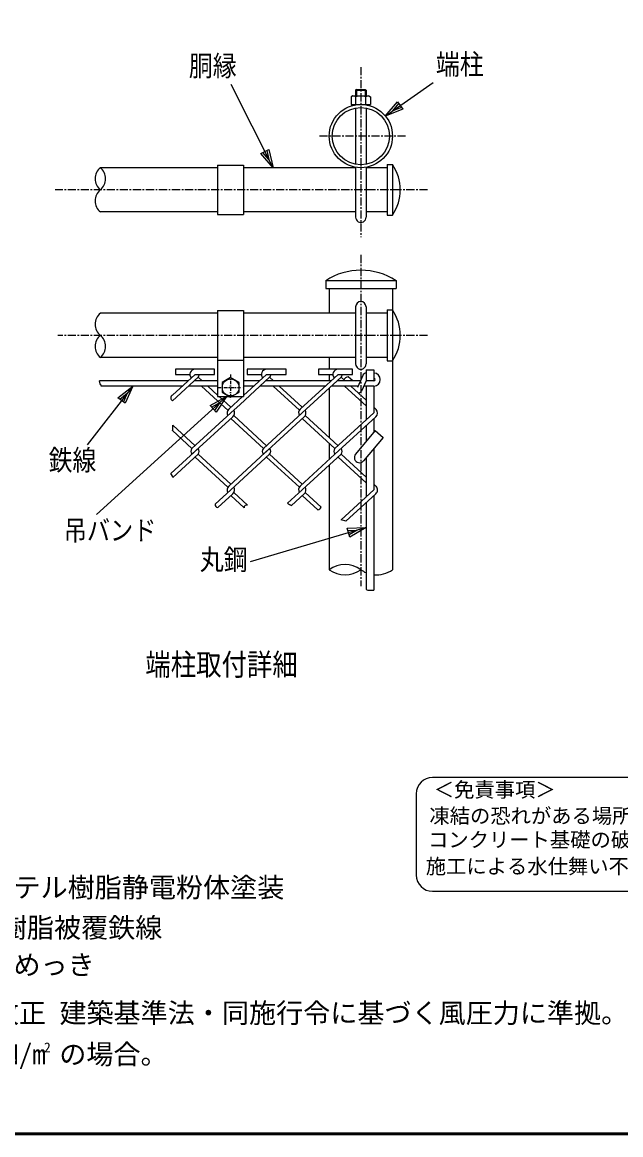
# Model space of a CAD drawing. Units: millimetres, scale not verified. Extents: x -2950 to 2950, y -2100 to 2100.
# Drawn here: x 853 to 1772, y -1950 to -241 of the extents above; entities that cross this region are included whole.
import ezdxf
from ezdxf.enums import TextEntityAlignment as Align

# ---------------------------------------------------------------- set-up
doc = ezdxf.new("R2010")
doc.units = ezdxf.units.MM
doc.header["$LTSCALE"] = 10
doc.linetypes.add('USER1', pattern=[2, 1.25, -0.25, 0.25, -0.25])
doc.linetypes.add('USER3', pattern=[1.01, 0.5, -0.25, 0.01, -0.25])
for name, color, linetype, lineweight in [('0-0_1', 7, 'Continuous', 25), ('0-5_WAKU', 7, 'Continuous', 25), ('0-6_D-TTL-TXT', 7, 'Continuous', 25)]:
    doc.layers.add(name, color=color, linetype=linetype, lineweight=lineweight)
doc.styles.add('ＭＳ ゴシック', font='')
doc.styles.get('ＭＳ ゴシック').set_extended_font_data('MS Gothic')

msp = doc.modelspace()

# ---------------------------------------------------------------- linework, layer by layer
at = {"layer": '0-0_1', "color": 4, "linetype": 'USER1'}
for p, q in [((1372.84, -309.76), (1372.84, -570.94)), ((1441.64, -415.61), (1308.04, -415.61)), ((1475.19, -498.21), (903.19, -498.21)), ((1372.84, -598.15), (1372.84, -1107.21)), ((1475.19, -721.76), (907.19, -721.76))]:
    msp.add_line(p, q, dxfattribs=at)
at = {"layer": '0-0_1', "color": 4}
for p, q in [((1238.01, -464.21), (1173.84, -336.6)), ((1410.43, -384.81), (1483.8, -333.1)), ((1366.04, -344.01), (1366.04, -354.01)), ((1379.64, -344.01), (1379.64, -354.01)), ((1022.49, -799.76), (952.27, -889.76)), ((1166.58, -815.76), (966.8, -997.13)), ((1380.75, -1016.97), (1202.9, -1069.49))]:
    msp.add_line(p, q, dxfattribs=at)
at = {"layer": '0-0_1'}
for p, q in [((1360.34, -354.01), (1357.84, -355.16)), ((1357.84, -355.16), (1357.84, -367.01)), ((1366.04, -344.01), (1364.84, -345.21)), ((1364.84, -345.21), (1364.84, -354.01)), ((1364.84, -345.21), (1380.84, -345.21)), ((1365.34, -367.01), (1365.34, -355.16)), ((1366.04, -344.01), (1379.64, -344.01)), ((1379.64, -344.01), (1380.84, -345.21)), ((1380.33, -367.01), (1380.33, -355.16)), ((1380.84, -345.21), (1380.84, -354.01)), ((1357.84, -367.01), (1387.84, -367.01)), ((1364.84, -367.01), (1364.84, -367.67)), ((1364.84, -372.34), (1364.84, -458.87)), ((1380.84, -367.01), (1380.84, -367.67)), ((1380.84, -372.34), (1380.84, -458.87)), ((1152.84, -460.21), (1152.84, -536.21)), ((1152.84, -460.21), (1192.84, -460.21)), ((1192.84, -460.21), (1192.84, -536.21)), ((1413.44, -459.21), (1413.44, -537.21)), ((1413.44, -459.21), (1421.44, -459.21)), ((1421.44, -459.21), (1421.44, -537.21)), ((1152.84, -464.21), (972.84, -464.21)), ((1364.84, -464.21), (1192.84, -464.21)), ((1364.84, -463.54), (1364.84, -540.21)), ((1380.84, -463.54), (1380.84, -540.21)), ((1413.44, -464.21), (1380.84, -464.21)), ((1152.84, -532.21), (972.84, -532.21)), ((1152.84, -536.21), (1192.84, -536.21)), ((1364.84, -532.21), (1192.84, -532.21)), ((1413.44, -532.21), (1380.84, -532.21)), ((1413.44, -537.21), (1421.44, -537.21)), ((1318.84, -637.76), (1426.84, -637.76)), ((1318.84, -637.76), (1318.84, -649.76)), ((1426.84, -637.76), (1426.84, -649.76)), ((1318.84, -649.76), (1426.84, -649.76)), ((1324.24, -649.76), (1324.24, -687.76)), ((1421.44, -649.76), (1421.44, -682.76)), ((1364.84, -677.76), (1364.84, -765.76)), ((1380.84, -677.76), (1380.84, -765.76)), ((1413.44, -682.76), (1413.44, -760.76)), ((1413.44, -682.76), (1421.44, -682.76)), ((1421.44, -682.76), (1421.44, -760.76)), ((1152.84, -687.76), (972.84, -687.76)), ((1152.84, -683.76), (1152.84, -815.76)), ((1152.84, -683.76), (1192.84, -683.76)), ((1192.84, -683.76), (1192.84, -815.76)), ((1364.84, -687.76), (1192.84, -687.76)), ((1413.44, -687.76), (1380.84, -687.76)), ((1152.84, -755.76), (972.84, -755.76)), ((1152.84, -759.76), (1192.84, -759.76)), ((1364.84, -755.76), (1192.84, -755.76)), ((1324.24, -755.76), (1324.24, -773.84)), ((1413.44, -755.76), (1380.84, -755.76)), ((1413.44, -760.76), (1421.44, -760.76)), ((1421.44, -760.76), (1421.44, -1081.76)), ((1083.48, -813.59), (1118.14, -781.84)), ((1192.84, -814.05), (1227.98, -781.84)), ((1227.98, -781.84), (1257.98, -781.84)), ((1279.83, -834.98), (1337.83, -781.84)), ((1324.24, -781.84), (1324.24, -791.76)), ((1360.5, -791.76), (1353.48, -785.33)), ((1375.74, -783.33), (1367.51, -801.89)), ((1380.75, -774.56), (1380.75, -791.76)), ((1380.75, -774.56), (1392.75, -774.56)), ((1392.75, -774.56), (1392.75, -791.76)), ((1107.31, -791.76), (971.36, -791.76)), ((1098.58, -799.76), (973.34, -799.76)), ((1083.7, -822.18), (1122.93, -786.23)), ((1152.84, -799.76), (1108.17, -799.76)), ((1152.84, -791.76), (1116.9, -791.76)), ((1119.37, -791.76), (1118.14, -790.63)), ((1128.96, -791.76), (1122.93, -786.23)), ((1152.84, -822.42), (1128.1, -799.76)), ((1152.84, -813.63), (1137.69, -799.76)), ((1217.15, -791.76), (1192.84, -791.76)), ((1208.42, -799.76), (1192.84, -799.76)), ((1318.27, -799.76), (1218.02, -799.76)), ((1327, -791.76), (1226.75, -791.76)), ((1229.22, -791.76), (1227.98, -790.63)), ((1238.81, -791.76), (1232.78, -786.23)), ((1278.36, -836.79), (1237.95, -799.76)), ((1282.91, -832.17), (1247.54, -799.76)), ((1282.91, -840.96), (1342.63, -786.23)), ((1324.24, -803.09), (1324.24, -878.83)), ((1352.16, -799.76), (1327.86, -799.76)), ((1372, -791.76), (1336.59, -791.76)), ((1343.43, -791.76), (1336.59, -791.76)), ((1339.07, -791.76), (1337.83, -790.63)), ((1348.66, -791.76), (1342.63, -786.23)), ((1380.75, -829.96), (1347.8, -799.76)), ((1368.45, -799.76), (1352.15, -799.76)), ((1380.75, -821.17), (1357.39, -799.76)), ((1380.75, -791.76), (1373.73, -807.59)), ((1392.75, -799.76), (1377.21, -799.76)), ((1392.75, -791.76), (1380.75, -791.76)), ((1380.75, -799.76), (1380.75, -851.95)), ((1392.75, -799.76), (1392.75, -840.96)), ((1152.84, -815.76), (1192.84, -815.76)), ((1173.06, -832.17), (1155.15, -815.76)), ((1169.98, -834.98), (1190.96, -815.76)), ((1168.51, -836.79), (1152.07, -821.72)), ((1396.33, -835.45), (1392.75, -832.17)), ((1173.06, -840.96), (1113.34, -895.68)), ((1176.13, -846.93), (1113.36, -904.45)), ((1173.06, -849.75), (1223.19, -895.68)), ((1177.61, -845.12), (1227.98, -891.28)), ((1282.91, -840.96), (1223.19, -895.68)), ((1285.98, -846.93), (1223.21, -904.45)), ((1282.91, -849.75), (1333.03, -895.68)), ((1287.45, -845.12), (1337.83, -891.28)), ((1392.75, -840.96), (1333.03, -895.68)), ((1395.83, -846.93), (1333.05, -904.45)), ((1392.75, -849.75), (1392.75, -870.82)), ((1083.35, -868.2), (1113.34, -895.68)), ((1084, -860.01), (1118.14, -891.28)), ((1394.97, -868.19), (1364.68, -904.28)), ((1380.75, -860.74), (1380.75, -885.12)), ((1394.97, -868.19), (1407, -878.74)), ((1324.24, -887.62), (1324.24, -912.53)), ((1407, -878.74), (1376.93, -914.57)), ((1080.93, -934.17), (1122.91, -895.7)), ((1084.16, -940), (1122.93, -904.47)), ((1173.06, -950.4), (1122.93, -904.47)), ((1169.98, -953.22), (1232.76, -895.7)), ((1173.06, -959.19), (1232.78, -904.47)), ((1282.91, -950.4), (1232.78, -904.47)), ((1279.83, -953.22), (1333.05, -904.45)), ((1282.91, -959.19), (1342.63, -904.47)), ((1380.75, -939.41), (1342.63, -904.47)), ((1392.75, -895.71), (1392.75, -959.19)), ((1168.51, -955.02), (1118.14, -908.86)), ((1278.36, -955.02), (1227.98, -908.86)), ((1324.24, -921.32), (1324.24, -1081.76)), ((1380.75, -948.19), (1337.83, -908.86)), ((1380.75, -910.01), (1380.75, -970.19)), ((1395.98, -953.35), (1392.75, -950.4)), ((1173.06, -959.19), (1149.15, -981.1)), ((1176.13, -965.16), (1153.12, -986.25)), ((1173.06, -967.98), (1193.6, -986.8)), ((1177.61, -963.36), (1198.74, -982.72)), ((1282.91, -959.19), (1260.4, -979.82)), ((1285.98, -965.16), (1266.54, -982.98)), ((1282.91, -967.98), (1306.92, -989.98)), ((1287.45, -963.36), (1312.13, -985.97)), ((1392.75, -959.19), (1342.72, -1005.04)), ((1395.83, -965.16), (1349.95, -1007.21)), ((1392.75, -967.98), (1392.75, -1113.05)), ((1380.75, -978.98), (1380.75, -1112.39))]:
    msp.add_line(p, q, dxfattribs=at)
at = {"layer": '0-0_1', "color": 4, "linetype": 'USER3'}
for p, q in [((1172.84, -781.76), (1172.84, -821.76)), ((1152.84, -801.76), (1192.84, -801.76))]:
    msp.add_line(p, q, dxfattribs=at)
at = {"layer": '0-0_1'}
for points in [[(1360.34, -354.01), (1385.34, -354.01), (1387.84, -355.16), (1387.84, -367.01)], [(1118.14, -781.84), (1148.14, -781.84), (1148.14, -773.84), (1088.14, -773.84), (1088.14, -781.84), (1110.14, -781.84)], [(1257.98, -781.84), (1257.98, -773.84), (1197.98, -773.84), (1197.98, -781.84), (1219.98, -781.84)], [(1337.83, -781.84), (1359.83, -781.84), (1359.83, -773.84), (1307.83, -773.84), (1307.83, -781.84), (1329.83, -781.84)], [(1173.06, -840.96), (1187.46, -827.76), (1232.78, -786.23)]]:
    msp.add_lwpolyline(points, dxfattribs=at)
at = {"layer": '0-0_1', "color": 4}
for points in [[(1437.35, -374.4), (1410.43, -384.81), (1429.28, -362.95)], [(1231.69, -436.05), (1238.01, -464.21), (1219.18, -442.34)], [(999.75, -817.53), (1022.49, -799.76), (1010.79, -826.14)], [(1141.14, -829.4), (1166.58, -815.76), (1150.55, -839.76)], [(1351.92, -1018.19), (1380.75, -1016.97), (1355.88, -1031.61)]]:
    msp.add_lwpolyline(points, close=True, dxfattribs=at)
for points in [[(1435.33, -371.54), (1421.87, -376.74), (1431.3, -365.81)], [(1228.56, -437.62), (1231.72, -451.7), (1222.31, -440.76)], [(1002.51, -819.68), (1013.88, -810.8), (1008.03, -823.99)], [(1143.49, -831.99), (1156.21, -825.17), (1148.2, -837.17)], [(1352.91, -1021.54), (1367.33, -1020.93), (1354.89, -1028.26)]]:
    msp.add_lwpolyline(points, dxfattribs=at)
at = {"layer": '0-0_1'}
msp.add_lwpolyline([(1172.84, -786.75), (1159.84, -794.25), (1159.84, -809.27), (1172.84, -816.77), (1185.84, -809.27), (1185.84, -794.25)], close=True, dxfattribs=at)
for centre, radius in [((1372.84, -415.61), 48.6), ((1372.84, -415.61), 44), ((1172.84, -801.76), 13)]:
    msp.add_circle(centre, radius, dxfattribs=at)
for centre, radius, start, end in [((1360.34, -365.43), 11.43, 64.02038, 90), ((1372.84, -378.91), 24.9, 72.4866, 107.51478), ((1385.34, -365.43), 11.43, 90, 115.97954), ((1364.06, -498.21), 69.38, 325.79449, 34.20584), ((1372.84, -540.21), 8, 179.99992, 0), ((1372.84, -720.89), 99.12, 56.99119, 123.00874), ((1372.84, -677.76), 8, 0, 179.99992), ((1364.06, -721.76), 69.38, 325.79449, 34.20584), ((1372.84, -765.76), 8, 179.99992, 0), ((1118.14, -781.84), 8, 90, 222.50017), ((1118.14, -781.84), 6.48, 317.50034, 0.00134), ((1227.98, -781.84), 8, 90, 222.50017), ((1227.98, -781.84), 6.48, 317.50034, 0.00134), ((1337.83, -781.84), 8, 90, 222.50017), ((1337.83, -781.84), 6.48, 317.50034, 0.00134), ((1381.23, -785.76), 6, 94.52752, 156.07887), ((1392.75, -789.76), 10, 270, 90), ((1392.75, -789.76), 2, 270, 90), ((1370.08, -805.96), 4, 207.26498, 336.07901), ((1175.46, -840.96), 8.1, 132.50044, 210.96289), ((1170.66, -840.96), 8.1, 312.50052, 30.96283), ((1285.3, -840.96), 8.1, 132.50044, 210.96289), ((1280.51, -840.96), 8.1, 312.50052, 30.96283), ((1390.36, -840.96), 8.1, 312.50125, 41.72022), ((1118.14, -900.07), 6.48, 137.49927, 222.50073), ((1118.14, -900.07), 6.48, 317.50034, 42.50064), ((1227.98, -900.07), 6.48, 137.49927, 222.50073), ((1227.98, -900.07), 6.48, 317.50034, 42.50064), ((1337.83, -900.07), 6.48, 137.49927, 222.50073), ((1337.83, -900.07), 6.48, 317.50034, 42.50064), ((1370.81, -909.42), 8, 139.99904, 320.00134), ((1175.46, -959.19), 8.1, 132.50044, 210.96289), ((1170.66, -959.19), 8.1, 312.50052, 30.96283), ((1285.3, -959.19), 8.1, 132.50044, 210.96289), ((1280.51, -959.19), 8.1, 312.50052, 30.96283), ((1390.36, -959.19), 8.1, 312.50125, 43.52454)]:
    msp.add_arc(centre, radius, start, end, dxfattribs=at)
at = {"layer": '0-0_1', "color": 4}
for centre, radius, start, end in [((986.9, -481.21), 22.06, 129.59811, 230.40164), ((958.77, -481.21), 22.06, 309.59845, 50.40183), ((986.9, -515.21), 22.06, 129.59836, 230.40189), ((986.9, -704.76), 22.06, 129.59811, 230.40164), ((986.9, -738.76), 22.06, 129.59836, 230.40189), ((958.77, -738.76), 22.06, 309.59845, 50.40155), ((1355.88, -796.73), 11.64, 101.88753, 144.47858), ((982.81, -791.73), 11.68, 180.13562, 223.44575), ((1085.74, -817.83), 4.8, 118.06473, 244.84522), ((1062.75, -862.44), 21.4, 344.38525, 6.53153), ((1068.22, -945.01), 16.7, 17.46593, 40.48177), ((1153.19, -982.08), 4.16, 166.37213, 269.05505), ((1197.36, -986.27), 3.8, 68.83014, 188.02585), ((1276.54, -956.02), 28.76, 235.85553, 249.65012), ((1303.35, -979.97), 10.63, 289.60766, 325.64575), ((1334.31, -1051.89), 47.34, 70.71227, 80.06109), ((1348.54, -1114.67), 40.91, 53.55557, 126.44482), ((1348.54, -1048.86), 40.91, 233.55557, 306.44443), ((1397.14, -1048.86), 40.91, 233.55563, 246.3927), ((1397.14, -1048.86), 40.91, 263.85135, 306.44482), ((1388.16, -1086.86), 26.59, 253.82394, 279.94732)]:
    msp.add_arc(centre, radius, start, end, dxfattribs=at)
at = {"layer": '0-5_WAKU'}
msp.add_lwpolyline([(-2699.97, 1950.13), (2800.03, 1950.13), (2800.03, -1949.87), (-2699.97, -1949.87)], close=True, dxfattribs=at)
for points in [[(2798.7, 1948.8), (2798.7, -1948.54), (-2698.64, -1948.54)], [(2797.36, 1947.46), (2797.36, -1947.2), (-2697.3, -1947.2)]]:
    msp.add_lwpolyline(points, dxfattribs=at)
at = {"layer": '0-6_D-TTL-TXT', "color": 2}
for p, q in [((2705.77, -1400.9), (1482.99, -1400.9)), ((1457.99, -1425.9), (1457.99, -1550.9)), ((1482.99, -1575.9), (2705.77, -1575.9))]:
    msp.add_line(p, q, dxfattribs=at)
for centre, start, end in [((1482.99, -1425.9), 90, 180), ((1482.99, -1550.9), 180, 270)]:
    msp.add_arc(centre, 25, start, end, dxfattribs=at)

# ---------------------------------------------------------------- texts
at = {"layer": '0-0_1', "color": 4, "style": 'ＭＳ ゴシック', "width": 0.85}
for s, height, p in [('胴縁', 31.6, (1108.74, -333)), ('端柱', 31.6, (1488.14, -330.67)), ('鉄線', 31.6, (893.22, -938.68)), ('吊バンド', 30.65, (916.5, -1045.87)), ('丸鋼', 31.6, (1125.57, -1091.56)), ('端柱取付詳細', 33.65, (1041.82, -1254.38))]:
    msp.add_text(s, height=height, dxfattribs=at).set_placement(p, align=Align.BOTTOM_LEFT)
at = {"layer": '0-6_D-TTL-TXT', "style": 'ＭＳ ゴシック'}
for s, height, p in [('＜免責事項＞ \u3000\u3000', 22.87, (1484.85, -1437.99)), ('凍結の恐れがある場所への設置は、内部に溜まった雨水等の凍結融解により支柱の破損や', 22.87, (1478.09, -1478.24)), ('コンクリート基礎の破損の恐れがありますので施工時、水仕舞いを行ってください。', 22.87, (1476.03, -1514.95)), ('施工による水仕舞い不備で起こる支柱・基礎の破損について当社は責任を負いかねます。 ', 22.87, (1472.53, -1555.7)), ('主要部材：ポリエステル樹脂静電粉体塗装', 30.5, (464.88, -1594.28)), ('菱形金網：再生PET樹脂被覆鉄線', 30.5, (464.88, -1656.13)), ('ＢＮ類\u3000：溶融亜鉛めっき', 30.5, (464.88, -1713.22)), ('（設計条件）風荷重：昭和57年改正 建築基準法・同施行令に基づく風圧力に準拠。', 30.5, (223.57, -1787.21)), ('（基礎条件）長期許容地耐力98kN/m の場合。', 30.5, (223.57, -1850.59)), ('2', 15.24, (886.14, -1827.89))]:
    msp.add_text(s, height=height, dxfattribs=at).set_placement(p, align=Align.BOTTOM_LEFT)

doc.saveas('drawing.dxf')
